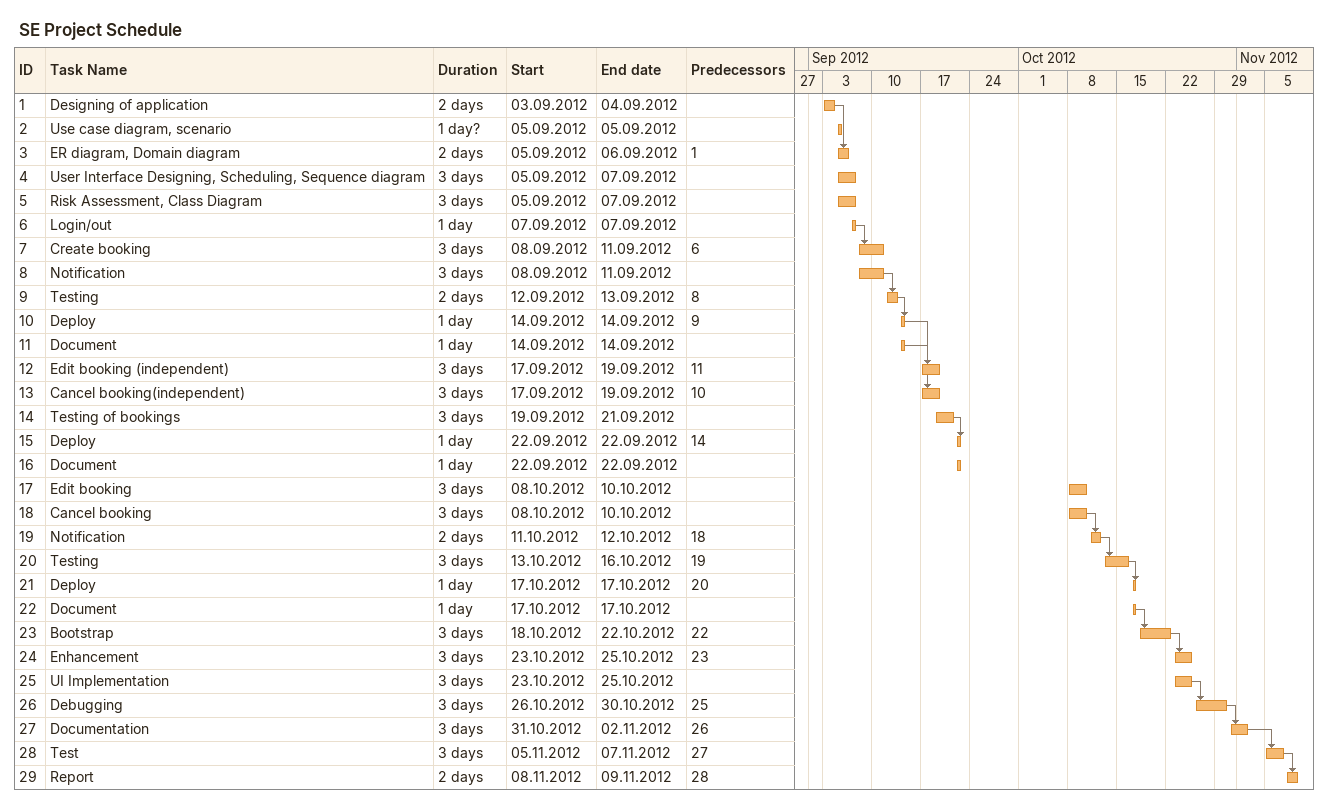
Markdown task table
SE Project Schedule

| ID | Task | Duration | Start | Finish | Predecessors |
|---|---|---|---|---|---|
| 1 | Designing of application | 2d | 2012-09-03 | 2012-09-04 |  |
| 2 | Use case diagram, scenario | 1d? | 2012-09-05 | 2012-09-05 |  |
| 3 | ER diagram, Domain diagram | 2d | 2012-09-05 | 2012-09-06 | 1 |
| 4 | User Interface Designing, Scheduling, Sequence diagram | 3d | 2012-09-05 | 2012-09-07 |  |
| 5 | Risk Assessment, Class Diagram | 3d | 2012-09-05 | 2012-09-07 |  |
| 6 | Login/out | 1d | 2012-09-07 | 2012-09-07 |  |
| 7 | Create booking | 3d | 2012-09-08 | 2012-09-11 | 6 |
| 8 | Notification | 3d | 2012-09-08 | 2012-09-11 |  |
| 9 | Testing | 2d | 2012-09-12 | 2012-09-13 | 8 |
| 10 | Deploy | 1d | 2012-09-14 | 2012-09-14 | 9 |
| 11 | Document | 1d | 2012-09-14 | 2012-09-14 |  |
| 12 | Edit booking (independent) | 3d | 2012-09-17 | 2012-09-19 | 11 |
| 13 | Cancel booking(independent) | 3d | 2012-09-17 | 2012-09-19 | 10 |
| 14 | Testing of bookings | 3d | 2012-09-19 | 2012-09-21 |  |
| 15 | Deploy | 1d | 2012-09-22 | 2012-09-22 | 14 |
| 16 | Document | 1d | 2012-09-22 | 2012-09-22 |  |
| 17 | Edit booking | 3d | 2012-10-08 | 2012-10-10 |  |
| 18 | Cancel booking | 3d | 2012-10-08 | 2012-10-10 |  |
| 19 | Notification | 2d | 2012-10-11 | 2012-10-12 | 18 |
| 20 | Testing | 3d | 2012-10-13 | 2012-10-16 | 19 |
| 21 | Deploy | 1d | 2012-10-17 | 2012-10-17 | 20 |
| 22 | Document | 1d | 2012-10-17 | 2012-10-17 |  |
| 23 | Bootstrap | 3d | 2012-10-18 | 2012-10-22 | 22 |
| 24 | Enhancement | 3d | 2012-10-23 | 2012-10-25 | 23 |
| 25 | UI Implementation | 3d | 2012-10-23 | 2012-10-25 |  |
| 26 | Debugging | 3d | 2012-10-26 | 2012-10-30 | 25 |
| 27 | Documentation | 3d | 2012-10-31 | 2012-11-02 | 26 |
| 28 | Test | 3d | 2012-11-05 | 2012-11-07 | 27 |
| 29 | Report | 2d | 2012-11-08 | 2012-11-09 | 28 |
